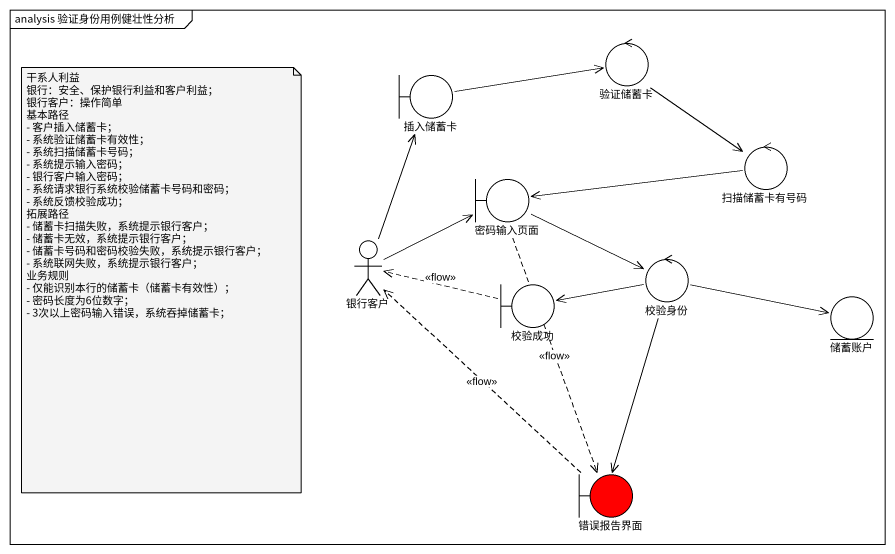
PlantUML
@startuml
mainframe analysis 验证身份用例健壮性分析
control 验证储蓄卡
boundary 插入储蓄卡
control 扫描储蓄卡有号码
boundary 密码输入页面
actor 银行客户
boundary 校验成功
control 校验身份
entity 储蓄账户
boundary 错误报告界面 #FF0000
验证储蓄卡 --> 扫描储蓄卡有号码
插入储蓄卡 -right-> 验证储蓄卡
扫描储蓄卡有号码 -left-> 密码输入页面
密码输入页面 -right-> 校验身份
密码输入页面 ..> 错误报告界面 : <<flow>>
银行客户 -up-> 插入储蓄卡
银行客户 -right-> 密码输入页面
校验成功 .left.> 银行客户 : <<flow>>
校验身份 -left-> 校验成功
校验身份 -right-> 储蓄账户
校验身份 --> 错误报告界面
错误报告界面 .up.> 银行客户 : <<flow>>
note as N1
  干系人利益
  银行：安全、保护银行利益和客户利益；
  银行客户：操作简单
  基本路径
  - 客户插入储蓄卡；
  - 系统验证储蓄卡有效性；
  - 系统扫描储蓄卡号码；
  - 系统提示输入密码；
  - 银行客户输入密码；
  - 系统请求银行系统校验储蓄卡号码和密码；
  - 系统反馈校验成功；
  拓展路径
  - 储蓄卡扫描失败，系统提示银行客户；
  - 储蓄卡无效，系统提示银行客户；
  - 储蓄卡号码和密码校验失败，系统提示银行客户；
  - 系统联网失败，系统提示银行客户；
  业务规则
  - 仅能识别本行的储蓄卡（储蓄卡有效性）；
  - 密码长度为6位数字；
  - 3次以上密码输入错误，系统吞掉储蓄卡；
end note
@enduml
